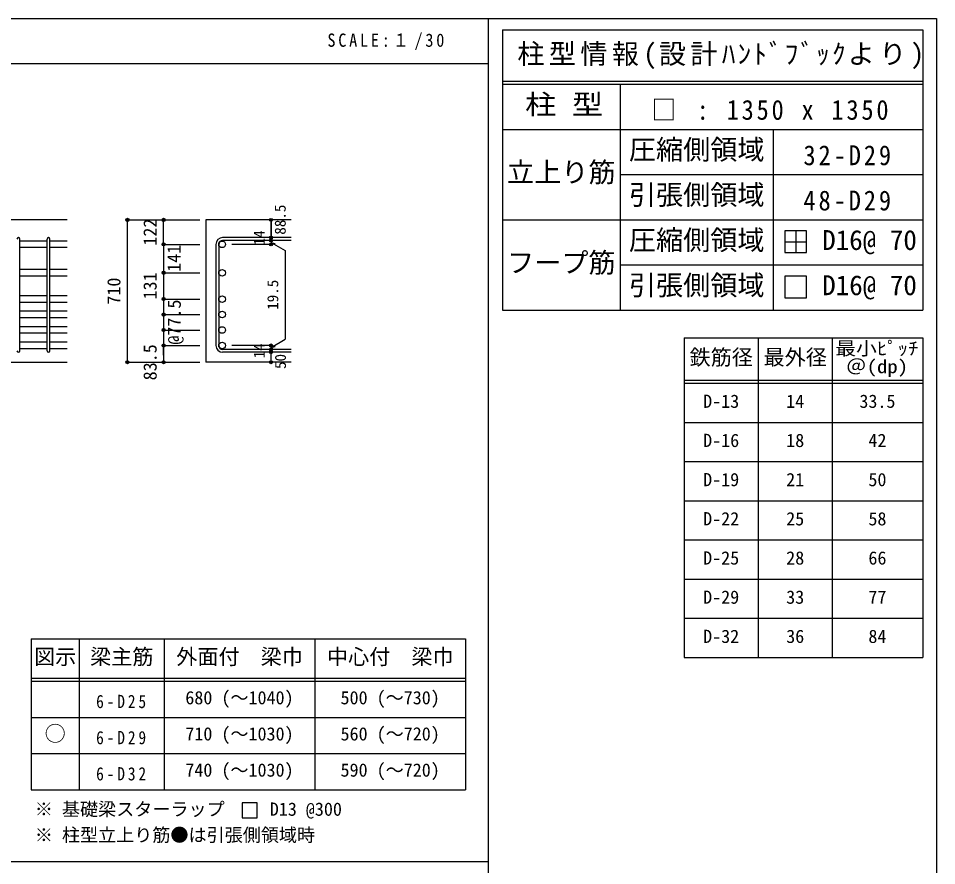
# Model space of a CAD drawing. Units: millimetres at full size, sheet at 1:30, with parts at other scales. Extents: x -5973 to 5954, y -4195 to 4201.
# Drawn here: x 1384 to 5954, y -15 to 4201 of the extents above; entities that cross this region are included whole.
import ezdxf
from ezdxf.enums import TextEntityAlignment as Align

# ---------------------------------------------------------------- set-up
doc = ezdxf.new("R2010")
doc.units = ezdxf.units.MM
doc.header["$LTSCALE"] = 30
doc.header["$PDMODE"] = 32
doc.header["$PDSIZE"] = 15
for name, color, linetype in [('0-1_躯体線', 2, 'Continuous'), ('0-5_基礎梁筋', 7, 'Continuous'), ('0-6_スタラップ筋', 7, 'Continuous'), ('0-D_寸法', 4, 'Continuous'), ('6-7_文字', 7, 'Continuous'), ('6-E_枠', 7, 'Continuous'), ('7-1', 7, 'Continuous'), ('7-7_文字', 7, 'Continuous'), ('F-0_枠', 6, 'Continuous')]:
    doc.layers.add(name, color=color, linetype=linetype)
doc.styles.add('ＭＳ ゴシック', font='')
doc.styles.get('ＭＳ ゴシック').set_extended_font_data('MS Gothic')

msp = doc.modelspace()

# ---------------------------------------------------------------- linework, layer by layer
at = {"layer": '0-1_躯体線'}
for p, q in [((1627.44, 3198.3), (-122.56, 3198.3)), ((2742.44, 3198.3), (2317.44, 3198.3)), ((2317.44, 3198.3), (2317.44, 2489.8)), ((1227.44, 2489.8), (1627.44, 2489.8)), ((2742.44, 2489.8), (2317.44, 2489.8))]:
    msp.add_line(p, q, dxfattribs=at)
at = {"layer": '0-5_基礎梁筋'}
for p, q in [((1527.44, 3093.1), (1391.44, 3093.1)), ((1627.44, 3093.1), (1541.44, 3093.1)), ((1527.44, 3060.1), (1391.44, 3060.1)), ((1627.44, 3060.1), (1541.44, 3060.1)), ((1527.44, 2951.8), (1391.44, 2951.8)), ((1627.44, 2951.8), (1541.44, 2951.8)), ((1527.44, 2918.8), (1391.44, 2918.8)), ((1627.44, 2918.8), (1541.44, 2918.8)), ((1527.44, 2820.8), (1391.44, 2820.8)), ((1527.44, 2787.8), (1391.44, 2787.8)), ((1627.44, 2820.8), (1541.44, 2820.8)), ((1627.44, 2787.8), (1541.44, 2787.8)), ((1527.44, 2743.8), (1391.44, 2743.8)), ((1627.44, 2743.8), (1541.44, 2743.8)), ((1527.44, 2710.8), (1391.44, 2710.8)), ((1627.44, 2710.8), (1541.44, 2710.8)), ((1527.44, 2666.8), (1391.44, 2666.8)), ((1627.44, 2666.8), (1541.44, 2666.8)), ((1527.44, 2633.8), (1391.44, 2633.8)), ((1627.44, 2633.8), (1541.44, 2633.8)), ((1527.44, 2589.8), (1391.44, 2589.8)), ((1627.44, 2589.8), (1541.44, 2589.8)), ((1527.44, 2556.8), (1391.44, 2556.8)), ((1627.44, 2556.8), (1541.44, 2556.8))]:
    msp.add_line(p, q, dxfattribs=at)
at = {"layer": '0-5_基礎梁筋', "color": 3}
for centre in [(2397.94, 3076.6), (2397.94, 2935.3), (2397.94, 2804.3), (2397.94, 2727.3), (2397.94, 2650.3), (2397.94, 2573.3)]:
    msp.add_circle(centre, 16.5, dxfattribs=at)
at = {"layer": '0-6_スタラップ筋'}
for p, q in [((2742.44, 3110.1), (2400.94, 3110.1)), ((1391.44, 2546.8), (1391.44, 3103.1)), ((1527.44, 2546.8), (1527.44, 3103.1)), ((1541.44, 2546.8), (1541.44, 3103.1)), ((2367.44, 3076.6), (2367.44, 2573.3)), ((2381.44, 3076.6), (2381.44, 2573.3)), ((2742.44, 3096.1), (2400.94, 3096.1)), ((2742.44, 2553.8), (2400.94, 2553.8)), ((2742.44, 2539.8), (2400.94, 2539.8))]:
    msp.add_line(p, q, dxfattribs=at)
for centre, radius, start, end in [((1384.44, 3103.1), 7, 0, 180), ((1534.44, 3103.1), 7, 0, 180), ((2400.94, 3076.6), 33.5, 90, 180), ((2400.94, 3076.6), 19.5, 90, 180), ((2400.94, 2573.3), 33.5, 180, 270), ((2400.94, 2573.3), 19.5, 180, 270), ((1384.44, 2546.8), 7, 180, 0), ((1534.44, 2546.8), 7, 180, 0)]:
    msp.add_arc(centre, radius, start, end, dxfattribs=at)
at = {"layer": '0-D_寸法'}
for p, q in [((1927.44, 3198.3), (2107.44, 3198.3)), ((1927.44, 3198.3), (2107.44, 3198.3)), ((1927.44, 2489.8), (1927.44, 3198.3)), ((2107.44, 3198.3), (2287.44, 3198.3)), ((2107.44, 3198.3), (2287.44, 3198.3)), ((2107.44, 3076.6), (2107.44, 3198.3)), ((2642.44, 3096.1), (2642.44, 3110.1)), ((2107.44, 3076.6), (2287.44, 3076.6)), ((2107.44, 3076.6), (2287.44, 3076.6)), ((2107.44, 3076.6), (2107.44, 2935.3)), ((2642.44, 3076.6), (2446.35, 3076.6)), ((2642.44, 3096.1), (2642.44, 3076.6)), ((2642.44, 3086.35), (2661.76, 3081.18)), ((2642.44, 3086.35), (2712.5, 3045.9)), ((2712.5, 3045.9), (2712.5, 2604)), ((2107.44, 2935.3), (2287.44, 2935.3)), ((2107.44, 2935.3), (2287.44, 2935.3)), ((2107.44, 2935.3), (2107.44, 2573.3)), ((2107.44, 2804.3), (2287.44, 2804.3)), ((2107.44, 2727.3), (2287.44, 2727.3)), ((2107.44, 2650.3), (2287.44, 2650.3)), ((2107.44, 2573.3), (2287.44, 2573.3)), ((2642.44, 2573.3), (2446.35, 2573.3)), ((2642.44, 2563.55), (2712.5, 2604)), ((2642.44, 2553.8), (2642.44, 2573.3)), ((2642.44, 2563.55), (2661.76, 2568.73)), ((2642.44, 2539.8), (2642.44, 2553.8)), ((2642.44, 2489.8), (2642.44, 2539.8)), ((1927.44, 2489.8), (2107.44, 2489.8)), ((2107.44, 2489.8), (2287.44, 2489.8))]:
    msp.add_line(p, q, dxfattribs=at)
for points in [[(2642.44, 3198.3), (2642.44, 3110.1), (2642.44, 3198.3)], [(2107.44, 2525.83), (2107.44, 2573.3), (2107.44, 2489.8)]]:
    msp.add_lwpolyline(points, dxfattribs=at)
for centre, radius in [((1927.44, 3198.3), 8), ((1927.44, 3198.3), 7.2), ((1927.44, 3198.3), 6.4), ((1927.44, 3198.3), 5.6), ((1927.44, 3198.3), 4.8), ((1927.44, 3198.3), 4), ((1927.44, 3198.3), 3.2), ((1927.44, 3198.3), 2.4), ((1927.44, 3198.3), 1.6), ((1927.44, 3198.3), 0.8), ((2107.44, 3198.3), 8), ((2107.44, 3198.3), 7.2), ((2107.44, 3198.3), 6.4), ((2107.44, 3198.3), 5.6), ((2107.44, 3198.3), 4.8), ((2107.44, 3198.3), 4), ((2107.44, 3198.3), 3.2), ((2107.44, 3198.3), 2.4), ((2107.44, 3198.3), 1.6), ((2107.44, 3198.3), 0.8), ((2642.44, 3198.3), 4), ((2642.44, 3198.3), 3.6), ((2642.44, 3198.3), 3.2), ((2642.44, 3198.3), 2.8), ((2642.44, 3198.3), 2.4), ((2642.44, 3198.3), 2), ((2642.44, 3198.3), 1.6), ((2642.44, 3198.3), 1.2), ((2642.44, 3198.3), 0.8), ((2642.44, 3198.3), 0.4), ((2642.44, 3110.1), 4), ((2642.44, 3110.1), 3.6), ((2642.44, 3110.1), 3.2), ((2642.44, 3110.1), 2.8), ((2642.44, 3110.1), 2.4), ((2642.44, 3110.1), 2), ((2642.44, 3110.1), 1.6), ((2642.44, 3110.1), 1.2), ((2642.44, 3110.1), 0.8), ((2642.44, 3110.1), 0.4), ((2107.44, 3076.6), 8), ((2107.44, 3076.6), 7.2), ((2107.44, 3076.6), 6.4), ((2107.44, 3076.6), 5.6), ((2107.44, 3076.6), 4.8), ((2107.44, 3076.6), 4), ((2107.44, 3076.6), 3.2), ((2107.44, 3076.6), 2.4), ((2107.44, 3076.6), 1.6), ((2107.44, 3076.6), 0.8), ((2642.44, 3096.1), 4), ((2642.44, 3076.6), 4), ((2642.44, 3096.1), 3.6), ((2642.44, 3076.6), 3.6), ((2642.44, 3096.1), 3.2), ((2642.44, 3076.6), 3.2), ((2642.44, 3096.1), 2.8), ((2642.44, 3076.6), 2.8), ((2642.44, 3096.1), 2.4), ((2642.44, 3076.6), 2.4), ((2642.44, 3096.1), 2), ((2642.44, 3076.6), 2), ((2642.44, 3096.1), 1.6), ((2642.44, 3076.6), 1.6), ((2642.44, 3096.1), 1.2), ((2642.44, 3076.6), 1.2), ((2642.44, 3096.1), 0.8), ((2642.44, 3076.6), 0.8), ((2642.44, 3096.1), 0.4), ((2642.44, 3076.6), 0.4), ((2107.44, 2935.3), 8), ((2107.44, 2935.3), 7.2), ((2107.44, 2935.3), 6.4), ((2107.44, 2935.3), 5.6), ((2107.44, 2935.3), 4.8), ((2107.44, 2935.3), 4), ((2107.44, 2935.3), 3.2), ((2107.44, 2935.3), 2.4), ((2107.44, 2935.3), 1.6), ((2107.44, 2935.3), 0.8), ((2107.44, 2804.3), 8), ((2107.44, 2804.3), 7.2), ((2107.44, 2804.3), 6.4), ((2107.44, 2804.3), 5.6), ((2107.44, 2804.3), 4.8), ((2107.44, 2804.3), 4), ((2107.44, 2804.3), 3.2), ((2107.44, 2804.3), 2.4), ((2107.44, 2804.3), 1.6), ((2107.44, 2804.3), 0.8), ((2107.44, 2727.3), 8), ((2107.44, 2727.3), 7.2), ((2107.44, 2727.3), 6.4), ((2107.44, 2727.3), 5.6), ((2107.44, 2727.3), 4.8), ((2107.44, 2727.3), 4), ((2107.44, 2727.3), 3.2), ((2107.44, 2727.3), 2.4), ((2107.44, 2727.3), 1.6), ((2107.44, 2727.3), 0.8), ((2107.44, 2650.3), 8), ((2107.44, 2650.3), 7.2), ((2107.44, 2650.3), 6.4), ((2107.44, 2650.3), 5.6), ((2107.44, 2650.3), 4.8), ((2107.44, 2650.3), 4), ((2107.44, 2650.3), 3.2), ((2107.44, 2650.3), 2.4), ((2107.44, 2650.3), 1.6), ((2107.44, 2650.3), 0.8), ((2107.44, 2573.3), 8), ((2107.44, 2573.3), 7.2), ((2107.44, 2573.3), 6.4), ((2107.44, 2573.3), 5.6), ((2107.44, 2573.3), 4.8), ((2107.44, 2573.3), 4), ((2107.44, 2573.3), 3.2), ((2107.44, 2573.3), 2.4), ((2107.44, 2573.3), 1.6), ((2107.44, 2573.3), 0.8), ((2642.44, 2573.3), 4), ((2642.44, 2573.3), 3.6), ((2642.44, 2573.3), 3.2), ((2642.44, 2573.3), 2.8), ((2642.44, 2573.3), 2.4), ((2642.44, 2573.3), 2), ((2642.44, 2573.3), 1.6), ((2642.44, 2573.3), 1.2), ((2642.44, 2573.3), 0.8), ((2642.44, 2573.3), 0.4), ((2642.44, 2553.8), 4), ((2642.44, 2539.8), 4), ((2642.44, 2553.8), 3.6), ((2642.44, 2539.8), 3.6), ((2642.44, 2553.8), 3.2), ((2642.44, 2539.8), 3.2), ((2642.44, 2553.8), 2.8), ((2642.44, 2539.8), 2.8), ((2642.44, 2553.8), 2.4), ((2642.44, 2539.8), 2.4), ((2642.44, 2553.8), 2), ((2642.44, 2539.8), 2), ((2642.44, 2553.8), 1.6), ((2642.44, 2539.8), 1.6), ((2642.44, 2553.8), 1.2), ((2642.44, 2539.8), 1.2), ((2642.44, 2553.8), 0.8), ((2642.44, 2539.8), 0.8), ((2642.44, 2553.8), 0.4), ((2642.44, 2539.8), 0.4), ((1927.44, 2489.8), 7.2), ((1927.44, 2489.8), 6.4), ((1927.44, 2489.8), 5.6), ((1927.44, 2489.8), 4.8), ((1927.44, 2489.8), 4), ((1927.44, 2489.8), 3.2), ((1927.44, 2489.8), 2.4), ((1927.44, 2489.8), 1.6), ((1927.44, 2489.8), 0.8), ((2107.44, 2489.8), 7.2), ((2107.44, 2489.8), 6.4), ((2107.44, 2489.8), 5.6), ((2107.44, 2489.8), 4.8), ((2107.44, 2489.8), 4), ((2107.44, 2489.8), 3.2), ((2107.44, 2489.8), 2.4), ((2107.44, 2489.8), 1.6), ((2107.44, 2489.8), 0.8), ((2642.44, 2489.8), 4), ((2642.44, 2489.8), 3.6), ((2642.44, 2489.8), 3.2), ((2642.44, 2489.8), 2.8), ((2642.44, 2489.8), 2.4), ((2642.44, 2489.8), 2), ((2642.44, 2489.8), 1.6), ((2642.44, 2489.8), 1.2), ((2642.44, 2489.8), 0.8), ((2642.44, 2489.8), 0.4)]:
    msp.add_circle(centre, radius, dxfattribs=at)
at = {"layer": '0-D_寸法', "color": 7}
for p in [(1927.44, 3198.3), (2107.44, 3198.3), (2642.44, 3198.3), (2642.44, 3110.1), (2107.44, 3076.6), (2642.44, 3096.1), (2642.44, 3076.6), (2107.44, 2935.3), (2107.44, 2935.3), (2107.44, 2804.3), (2107.44, 2804.3), (2107.44, 2727.3), (2107.44, 2727.3), (2107.44, 2650.3), (2107.44, 2650.3), (2107.44, 2573.3), (2107.44, 2573.3), (2642.44, 2573.3), (2642.44, 2553.8), (2642.44, 2539.8), (1927.44, 2489.8), (2107.44, 2489.8), (2642.44, 2489.8)]:
    msp.add_point(p, dxfattribs=at)
at = {"layer": '6-7_文字'}
msp.add_lwpolyline([(2497.71, 222.6), (2572.71, 222.6), (2572.71, 297.6), (2497.71, 297.6)], close=True, dxfattribs=at)
at = {"layer": '6-E_枠', "color": 3}
for p, q in [((1447.71, 1112.77), (1447.71, 362.77)), ((1447.71, 1112.77), (3610.24, 1112.77)), ((3610.24, 1112.77), (3610.24, 362.77)), ((1447.71, 362.77), (3610.24, 362.77))]:
    msp.add_line(p, q, dxfattribs=at)
at = {"layer": '6-E_枠'}
for p, q in [((1687.71, 1112.77), (1687.71, 362.77)), ((2110.24, 1112.77), (2110.24, 362.77)), ((2860.24, 1112.77), (2860.24, 362.77)), ((1447.71, 917.77), (3610.24, 917.77)), ((1447.71, 902.77), (3610.24, 902.77)), ((1447.71, 722.77), (3610.24, 722.77)), ((1447.71, 542.77), (3610.24, 542.77))]:
    msp.add_line(p, q, dxfattribs=at)
at = {"layer": '7-1', "color": 3}
for p, q in [((3793.07, 4143.88), (5884.63, 4143.88)), ((3793.07, 4143.88), (3793.07, 2748.88)), ((5884.63, 4143.88), (5884.63, 2748.88)), ((3793.07, 2748.88), (5884.63, 2748.88)), ((4697.91, 2610.68), (5884.63, 2610.68)), ((5884.63, 2610.68), (5884.63, 1020.68))]:
    msp.add_line(p, q, dxfattribs=at)
at = {"layer": '7-1'}
for p, q in [((3793.07, 3888.88), (5884.63, 3888.88)), ((3793.07, 3873.88), (5884.63, 3873.88)), ((4379.78, 3873.88), (4379.78, 2748.88)), ((3793.07, 3648.88), (5884.63, 3648.88)), ((5140.27, 3648.88), (5140.27, 2748.88)), ((4379.78, 3423.88), (5884.63, 3423.88)), ((3793.07, 3198.88), (5884.63, 3198.88)), ((4379.78, 2973.88), (5884.63, 2973.88)), ((5066.27, 2610.68), (5066.27, 1020.68)), ((5434.63, 2610.68), (5434.63, 1020.68)), ((4697.91, 2400.68), (5884.63, 2400.68)), ((4697.91, 2385.68), (5884.63, 2385.68)), ((4697.91, 2190.68), (5884.63, 2190.68)), ((4697.91, 1995.68), (5884.63, 1995.68)), ((4697.91, 1800.68), (5884.63, 1800.68)), ((4697.91, 1605.68), (5884.63, 1605.68)), ((4697.91, 1410.68), (5884.63, 1410.68)), ((4697.91, 1215.68), (5884.63, 1215.68))]:
    msp.add_line(p, q, dxfattribs=at)
at = {"layer": '7-1', "color": 3}
msp.add_lwpolyline([(4697.91, 2610.68), (4697.91, 1020.68), (5884.63, 1020.68)], dxfattribs=at)
at = {"layer": '7-7_文字', "color": 3}
for p, q in [((5198.84, 3143.77), (5198.84, 3035.77)), ((5306.84, 3143.77), (5198.84, 3143.77)), ((5252.84, 3143.77), (5252.84, 3035.77)), ((5306.84, 3035.77), (5306.84, 3143.77)), ((5198.84, 3089.77), (5306.84, 3089.77)), ((5198.84, 3035.77), (5306.84, 3035.77)), ((5198.84, 2918.77), (5198.84, 2810.77)), ((5306.84, 2918.77), (5198.84, 2918.77)), ((5306.84, 2810.77), (5306.84, 2918.77)), ((5198.84, 2810.77), (5306.84, 2810.77))]:
    msp.add_line(p, q, dxfattribs=at)
at = {"layer": 'F-0_枠'}
for p, q in [((-5972.88, 4201.15), (5954.1, 4201.15)), ((3723.6, -4195.24), (3723.6, 4201.15)), ((5954.1, 4201.15), (5954.1, -4195.24))]:
    msp.add_line(p, q, dxfattribs=at)
at = {"layer": 'F-0_枠', "color": 2}
for p, q in [((-5972.88, 3976.15), (3723.6, 3976.15)), ((3723.6, 2.95), (-5972.88, 2.95))]:
    msp.add_line(p, q, dxfattribs=at)

# ---------------------------------------------------------------- texts
at = {"layer": '0-D_寸法', "style": 'ＭＳ ゴシック'}
for s, height, p in [('88.5', 54.99, (2731.33, 3124.71)), ('122', 65.98, (2092.44, 3069.95)), ('14', 54.99, (2627.21, 3071.44)), ('141', 65.98, (2211.83, 2939.81)), ('131', 65.98, (2092.44, 2802.3)), ('710', 65.98, (1912.44, 2776.55)), ('19.5', 54.99, (2694.38, 2750.79)), ('@77.5', 65.98, (2212.64, 2577.41)), ('83.5', 65.98, (2092.44, 2399.8)), ('14', 54.99, (2627.18, 2509.12)), ('50', 54.99, (2732.44, 2456.3))]:
    msp.add_text(s, height=height, rotation=90, dxfattribs=at).set_placement(p, align=Align.BOTTOM_LEFT)
at = {"layer": '6-7_文字', "color": 2, "style": 'ＭＳ ゴシック'}
for s, p in [('図示', (1462.71, 962.77)), ('梁主筋', (1741.48, 962.77)), ('外面付\u3000梁巾', (2170.24, 962.77)), ('中心付\u3000梁巾', (2920.24, 962.77)), ('○', (1515.21, 580.27))]:
    msp.add_text(s, height=76.98, dxfattribs=at).set_placement(p, align=Align.BOTTOM_LEFT)
at = {"layer": '6-7_文字', "style": 'ＭＳ ゴシック'}
for s, p in [('680 (～1040)', (2215.24, 767.77)), ('500 (～730)', (2987.74, 767.77)), ('710 (～1030)', (2215.24, 587.77)), ('560 (～720)', (2987.74, 587.77)), ('740 (～1030)', (2215.24, 407.77)), ('590 (～720)', (2987.74, 407.77)), ('※ 基礎梁スターラップ     D13 @300', (1466.27, 213.19)), ('※ 柱型立上り筋●は引張側領域時', (1466.27, 84.68))]:
    msp.add_text(s, height=65.98, dxfattribs=at).set_placement(p, align=Align.BOTTOM_LEFT)
at = {"layer": '6-7_文字', "color": 2, "insert": (2922.26, 4043.65), "char_height": 65.98, "attachment_point": 7, "style": 'ＭＳ ゴシック'}
msp.add_mtext('\\T1.34;\\W0.9;SCALE:１/30', dxfattribs=at)
at = {"layer": '6-7_文字', "char_height": 65.98, "attachment_point": 7, "style": 'ＭＳ ゴシック'}
for s, insert in [('\\T1.38;\\W0.85;6-D25', (1771.48, 767.77)), ('\\T1.38;\\W0.85;6-D29', (1771.48, 587.77)), ('\\T1.38;\\W0.85;6-D32', (1771.48, 407.77))]:
    msp.add_mtext(s, dxfattribs=dict(at, insert=insert))
at = {"layer": '7-7_文字', "color": 2, "style": 'ＭＳ ゴシック', "width": 1.15}
for s, height, p in [('柱 型', 98.97, (3906.42, 3693.88)), ('最小ﾋﾟｯﾁ', 65.98, (5449.63, 2505.68)), ('＠(dp)', 65.98, (5502.13, 2415.68))]:
    msp.add_text(s, height=height, dxfattribs=at).set_placement(p, align=Align.BOTTOM_LEFT)
at = {"layer": '7-7_文字', "color": 2, "style": 'ＭＳ ゴシック'}
for s, height, p in [('圧縮側領域', 98.97, (4422.53, 3468.88)), ('立上り筋', 98.97, (3816.42, 3356.38)), ('引張側領域', 98.97, (4422.53, 3243.88)), ('圧縮側領域', 98.97, (4422.53, 3018.88)), ('   D16@ 70', 98.97, (5182.45, 3018.88)), ('フープ筋', 98.97, (3816.42, 2906.38)), ('引張側領域', 98.97, (4422.53, 2793.88)), ('   D16@ 70', 98.97, (5182.45, 2793.88)), ('鉄筋径', 76.98, (4724.59, 2453.18)), ('最外径', 76.98, (5092.95, 2453.18))]:
    msp.add_text(s, height=height, dxfattribs=at).set_placement(p, align=Align.BOTTOM_LEFT)
at = {"layer": '7-7_文字', "style": 'ＭＳ ゴシック'}
for s, p in [('D-13', (4792.09, 2243.18)), ('14', (5205.45, 2243.18)), ('33.5', (5569.63, 2243.18)), ('D-16', (4792.09, 2048.18)), ('18', (5205.45, 2048.18)), ('42', (5614.63, 2048.18)), ('D-19', (4792.09, 1853.18)), ('21', (5205.45, 1853.18)), ('50', (5614.63, 1853.18)), ('D-22', (4792.09, 1658.18)), ('25', (5205.45, 1658.18)), ('58', (5614.63, 1658.18)), ('D-25', (4792.09, 1463.18)), ('28', (5205.45, 1463.18)), ('66', (5614.63, 1463.18)), ('D-29', (4792.09, 1268.18)), ('33', (5205.45, 1268.18)), ('77', (5614.63, 1268.18)), ('D-32', (4792.09, 1073.18)), ('36', (5205.45, 1073.18)), ('84', (5614.63, 1073.18))]:
    msp.add_text(s, height=65.98, dxfattribs=at).set_placement(p, align=Align.BOTTOM_LEFT)
at = {"layer": '7-7_文字', "color": 2, "char_height": 98.97, "attachment_point": 7, "style": 'ＭＳ ゴシック'}
for s, insert in [('\\T1.16;柱型情報(設計ﾊﾝﾄﾞﾌﾞｯｸより)', (3867.6, 3948.88)), ('\\T1.23;\\W0.9;□\\~:\\~1350\\~x\\~1350', (4535.95, 3693.88)), ('\\T1.24;\\W0.9;32-D29', (5291.2, 3468.88)), ('\\T1.24;\\W0.9;48-D29', (5291.2, 3243.88))]:
    msp.add_mtext(s, dxfattribs=dict(at, insert=insert))

doc.saveas('drawing.dxf')
